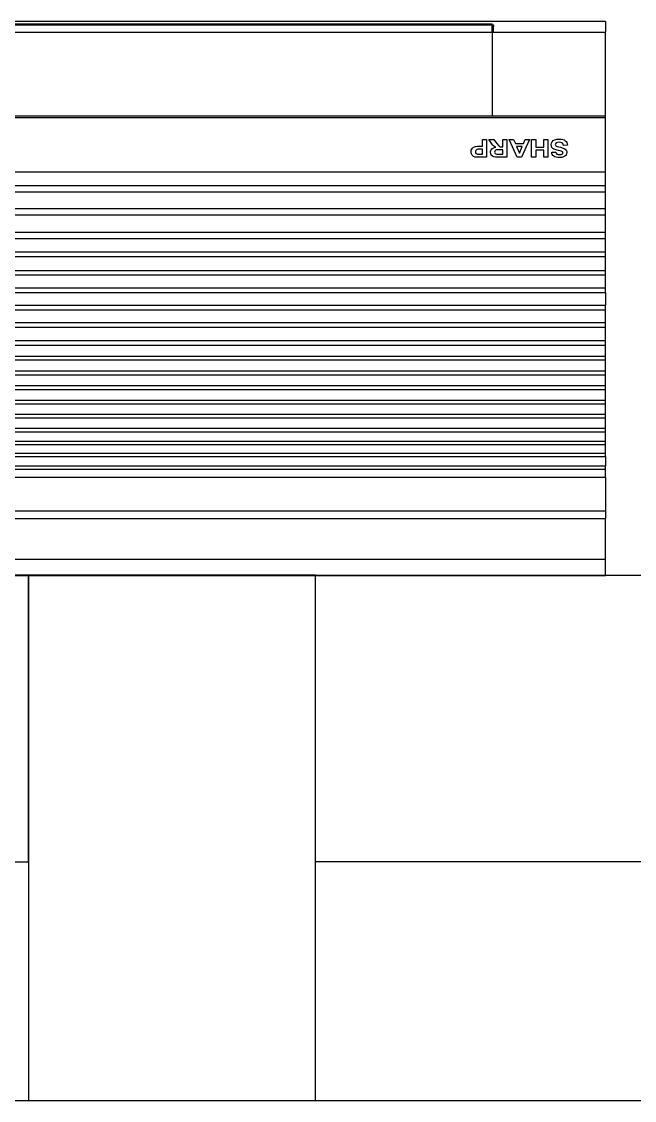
# Model space of a CAD drawing. Header units: inches. Extents: x 16928 to 514628, y -1471 to 241387.
# Drawn here: x 173826 to 174147, y 21315 to 21880 of the extents above; entities that cross this region are included whole.
import ezdxf

# ---------------------------------------------------------------- set-up
doc = ezdxf.new("R2010")
doc.units = ezdxf.units.IN
doc.header["$MEASUREMENT"] = 0
for name, color, linetype in [('Edges', 7, 'Continuous'), ('WALL', 1, 'Continuous'), ('WIN', 9, 'Continuous')]:
    doc.layers.add(name, color=color, linetype=linetype)

# ---------------------------------------------------------------- blocks, each defined once
blk = doc.blocks.new('AW30')
at = {"layer": 'WALL'}
for points in [[(-2473393.39, -914141.48), (-2473243.39, -914141.48), (-2473243.39, -913866.48), (-2473393.39, -913866.48)], [(-2472643.39, -914141.48), (-2472493.39, -914141.48), (-2472493.39, -913866.48), (-2472643.39, -913866.48)]]:
    blk.add_lwpolyline(points, close=True, dxfattribs=at)
at = {"layer": 'WIN', "color": 1}
for p, q in [((-2473243.39, -913866.48), (-2472643.39, -913866.48)), ((-2473193.39, -913941.48), (-2472693.39, -913941.48)), ((-2473218.39, -914016.48), (-2472643.39, -914016.48))]:
    blk.add_line(p, q, dxfattribs=at)
at = {"layer": 'WIN', "color": 2}
blk.add_line((-2473243.39, -914141.48), (-2472643.39, -914141.48), dxfattribs=at)
at = {"layer": 'WIN', "color": 1}
for points in [[(-2473243.39, -914016.48), (-2473193.39, -914016.48), (-2473193.39, -913866.48), (-2473243.39, -913866.48)], [(-2472693.39, -914016.48), (-2472643.39, -914016.48), (-2472643.39, -913866.48), (-2472693.39, -913866.48)]]:
    blk.add_lwpolyline(points, close=True, dxfattribs=at)
blk = doc.blocks.new('air con')
at = {"layer": 'Edges'}
for p, q in [((71.402, 41.898), (152.402, 41.898)), ((71.402, 41.898), (71.402, 41.095)), ((71.402, 41.095), (152.402, 41.095)), ((71.402, 41.095), (71.402, 39.122)), ((71.402, 39.122), (152.402, 39.122)), ((71.402, 38.724), (71.402, 39.122)), ((152.402, 38.724), (71.402, 38.724)), ((71.402, 37.092), (71.402, 38.724)), ((71.402, 37.092), (71.402, 36.701)), ((152.402, 37.092), (71.402, 37.092)), ((152.402, 36.701), (71.402, 36.701)), ((71.402, 36.701), (71.402, 36.542)), ((152.402, 36.542), (71.402, 36.542)), ((71.402, 36.078), (71.402, 36.542)), ((152.402, 36.078), (71.402, 36.078)), ((71.402, 36.078), (71.402, 35.914)), ((152.402, 35.914), (71.402, 35.914)), ((71.402, 35.914), (71.402, 35.493)), ((71.402, 35.493), (71.402, 35.34)), ((152.402, 35.493), (71.402, 35.493)), ((152.402, 35.34), (71.402, 35.34)), ((71.402, 35.34), (71.402, 34.877)), ((152.402, 34.877), (71.402, 34.877)), ((71.402, 34.877), (71.402, 34.709)), ((152.402, 34.709), (71.402, 34.709)), ((71.402, 34.709), (71.402, 34.207)), ((152.402, 34.207), (71.402, 34.207)), ((71.402, 34.207), (71.402, 34.022)), ((71.402, 34.022), (71.402, 33.51)), ((152.402, 34.022), (71.402, 34.022)), ((152.402, 33.51), (71.402, 33.51)), ((71.402, 33.51), (71.402, 33.335)), ((152.402, 33.335), (71.402, 33.335)), ((71.402, 33.335), (71.402, 32.826)), ((152.402, 32.826), (71.402, 32.826)), ((71.402, 32.826), (71.402, 32.625)), ((152.402, 32.625), (71.402, 32.625)), ((71.402, 32.625), (71.402, 32.098)), ((152.402, 32.098), (71.402, 32.098)), ((71.402, 32.098), (71.402, 31.911)), ((152.402, 31.911), (71.402, 31.911)), ((71.402, 31.911), (71.402, 31.378)), ((152.402, 31.378), (71.402, 31.378)), ((71.402, 31.378), (71.402, 31.189)), ((152.402, 31.189), (71.402, 31.189)), ((71.402, 31.189), (71.402, 30.654)), ((152.402, 30.654), (71.402, 30.654)), ((71.402, 30.654), (71.402, 30.439)), ((152.402, 30.439), (71.402, 30.439)), ((71.402, 30.439), (71.402, 29.791)), ((152.402, 29.791), (71.402, 29.791)), ((71.402, 29.791), (71.402, 29.562)), ((71.402, 29.562), (71.402, 28.935)), ((152.402, 29.562), (71.402, 29.562)), ((152.402, 28.935), (71.402, 28.935)), ((71.402, 28.935), (71.402, 28.714)), ((152.402, 28.714), (71.402, 28.714)), ((71.402, 28.092), (71.402, 28.714)), ((152.402, 28.092), (71.402, 28.092)), ((71.402, 28.092), (71.402, 27.871)), ((71.402, 27.871), (71.402, 27.226)), ((152.402, 27.871), (71.402, 27.871)), ((152.402, 27.226), (71.402, 27.226)), ((71.402, 27.226), (71.402, 27.024)), ((71.402, 27.024), (71.402, 26.349)), ((152.402, 27.024), (71.402, 27.024)), ((152.402, 26.349), (71.402, 26.349)), ((71.402, 26.349), (71.402, 26.117)), ((152.402, 26.117), (71.402, 26.117)), ((71.402, 26.117), (71.402, 25.469)), ((152.402, 25.469), (71.402, 25.469)), ((71.402, 25.469), (71.402, 25.162)), ((152.402, 25.162), (71.402, 25.162)), ((71.402, 25.162), (71.402, 24.304)), ((152.402, 24.304), (71.402, 24.304)), ((71.402, 24.304), (71.402, 24.002)), ((152.402, 24.002), (71.402, 24.002)), ((71.402, 24.002), (71.402, 23.184)), ((71.402, 23.184), (71.402, 22.883)), ((152.402, 23.184), (71.402, 23.184)), ((152.402, 22.883), (71.402, 22.883)), ((71.402, 22.883), (71.402, 22.213)), ((152.402, 22.213), (71.402, 22.213)), ((71.402, 22.213), (71.402, 19.568)), ((73.283, 21.282), (73.294, 21.346)), ((73.289, 21.232), (73.283, 21.282)), ((73.306, 21.186), (73.289, 21.232)), ((73.294, 21.346), (73.326, 21.406)), ((73.334, 21.144), (73.306, 21.186)), ((73.326, 21.406), (73.378, 21.457)), ((73.374, 21.106), (73.334, 21.144)), ((73.412, 21.082), (73.374, 21.106)), ((73.378, 21.457), (73.448, 21.494)), ((73.462, 21.059), (73.412, 21.082)), ((73.448, 21.494), (73.537, 21.517)), ((73.598, 21.02), (73.462, 21.059)), ((73.481, 21.324), (73.473, 21.293)), ((73.473, 21.293), (73.48, 21.265)), ((73.48, 21.265), (73.502, 21.241)), ((73.504, 21.347), (73.481, 21.324)), ((73.502, 21.241), (73.567, 21.212)), ((73.563, 21.371), (73.504, 21.347)), ((73.537, 21.517), (73.642, 21.525)), ((73.64, 21.379), (73.563, 21.371)), ((73.567, 21.212), (73.685, 21.182)), ((73.713, 21.372), (73.64, 21.379)), ((73.642, 21.525), (73.729, 21.52)), ((73.685, 21.182), (73.811, 21.152)), ((73.766, 21.35), (73.713, 21.372)), ((73.729, 21.52), (73.804, 21.507)), ((73.8, 21.311), (73.766, 21.35)), ((73.82, 21.253), (73.8, 21.311)), ((73.804, 21.507), (73.868, 21.484)), ((73.811, 21.152), (73.899, 21.12)), ((74.019, 21.261), (73.82, 21.253)), ((73.868, 21.484), (73.921, 21.453)), ((73.899, 21.12), (73.961, 21.081)), ((73.921, 21.453), (73.962, 21.414)), ((73.961, 21.081), (74.008, 21.031)), ((73.962, 21.414), (73.992, 21.369)), ((73.992, 21.369), (74.011, 21.318)), ((74.008, 21.031), (74.037, 20.968)), ((74.011, 21.318), (74.019, 21.261)), ((74.215, 20.639), (74.215, 21.51)), ((74.215, 21.51), (74.413, 21.51)), ((74.413, 21.51), (74.413, 21.167)), ((74.413, 21.167), (74.802, 21.167)), ((74.802, 21.167), (74.802, 21.51)), ((74.802, 21.51), (75.001, 21.51)), ((75.001, 21.51), (75.001, 20.639)), ((75.106, 20.639), (75.489, 21.51)), ((75.592, 21.306), (75.459, 20.983)), ((75.489, 21.51), (75.699, 21.51)), ((75.727, 20.983), (75.592, 21.306)), ((75.699, 21.51), (76.093, 20.639)), ((76.199, 20.639), (76.199, 21.51)), ((76.199, 21.51), (76.616, 21.51)), ((76.552, 21.362), (76.397, 21.362)), ((76.397, 21.362), (76.397, 21.141)), ((76.397, 21.141), (76.544, 21.141)), ((76.544, 21.141), (76.66, 21.144)), ((76.697, 21.359), (76.552, 21.362)), ((76.616, 21.51), (76.752, 21.504)), ((76.66, 21.144), (76.722, 21.152)), ((76.74, 21.347), (76.697, 21.359)), ((76.722, 21.152), (76.754, 21.167)), ((76.772, 21.325), (76.74, 21.347)), ((76.804, 21.034), (76.743, 21.023)), ((76.743, 21.023), (76.802, 20.988)), ((76.752, 21.504), (76.845, 21.486)), ((76.754, 21.167), (76.778, 21.189)), ((76.791, 21.294), (76.772, 21.325)), ((76.778, 21.189), (76.793, 21.218)), ((76.798, 21.254), (76.791, 21.294)), ((76.793, 21.218), (76.798, 21.254)), ((76.856, 21.052), (76.804, 21.034)), ((76.845, 21.486), (76.91, 21.454)), ((76.901, 21.075), (76.856, 21.052)), ((76.938, 21.104), (76.901, 21.075)), ((76.91, 21.454), (76.96, 21.403)), ((76.966, 21.138), (76.938, 21.104)), ((76.96, 21.403), (76.992, 21.338)), ((76.986, 21.176), (76.966, 21.138)), ((76.999, 21.219), (76.986, 21.176)), ((76.992, 21.338), (77.003, 21.266)), ((77.003, 21.266), (76.999, 21.219)), ((77.19, 20.639), (77.19, 21.51)), ((77.19, 21.51), (77.508, 21.51)), ((77.388, 21.362), (77.388, 21.115)), ((77.484, 21.362), (77.388, 21.362)), ((77.388, 21.115), (77.497, 21.115)), ((77.627, 21.356), (77.484, 21.362)), ((77.497, 21.115), (77.595, 21.119)), ((77.508, 21.51), (77.658, 21.506)), ((77.595, 21.119), (77.654, 21.129)), ((77.671, 21.343), (77.627, 21.356)), ((77.654, 21.129), (77.689, 21.146)), ((77.658, 21.506), (77.744, 21.497)), ((77.707, 21.318), (77.671, 21.343)), ((77.689, 21.146), (77.716, 21.172)), ((77.731, 21.283), (77.707, 21.318)), ((77.716, 21.172), (77.733, 21.203)), ((77.738, 21.239), (77.731, 21.283)), ((77.733, 21.203), (77.738, 21.239)), ((77.744, 21.497), (77.822, 21.465)), ((77.827, 21.021), (77.776, 20.995)), ((77.822, 21.465), (77.886, 21.411)), ((77.873, 21.058), (77.827, 21.021)), ((77.91, 21.107), (77.873, 21.058)), ((77.886, 21.411), (77.911, 21.376)), ((77.935, 21.168), (77.91, 21.107)), ((77.911, 21.376), (77.929, 21.336)), ((77.929, 21.336), (77.939, 21.291)), ((77.943, 21.242), (77.935, 21.168)), ((77.939, 21.291), (77.943, 21.242)), ((73.247, 20.922), (73.441, 20.939)), ((73.262, 20.853), (73.247, 20.922)), ((73.287, 20.793), (73.262, 20.853)), ((73.322, 20.742), (73.287, 20.793)), ((73.367, 20.7), (73.322, 20.742)), ((73.422, 20.666), (73.367, 20.7)), ((73.488, 20.642), (73.422, 20.666)), ((73.441, 20.939), (73.467, 20.864)), ((73.467, 20.864), (73.511, 20.812)), ((73.565, 20.628), (73.488, 20.642)), ((73.511, 20.812), (73.574, 20.782)), ((73.653, 20.623), (73.565, 20.628)), ((73.574, 20.782), (73.655, 20.772)), ((73.757, 20.982), (73.598, 21.02)), ((73.771, 20.631), (73.653, 20.623)), ((73.655, 20.772), (73.739, 20.781)), ((73.739, 20.781), (73.8, 20.808)), ((73.8, 20.965), (73.757, 20.982)), ((73.867, 20.655), (73.771, 20.631)), ((73.828, 20.944), (73.8, 20.965)), ((73.8, 20.808), (73.836, 20.847)), ((73.843, 20.92), (73.828, 20.944)), ((73.836, 20.847), (73.848, 20.892)), ((73.848, 20.892), (73.843, 20.92)), ((73.943, 20.695), (73.867, 20.655)), ((74, 20.752), (73.943, 20.695)), ((74.035, 20.82), (74, 20.752)), ((74.047, 20.892), (74.035, 20.82)), ((74.037, 20.968), (74.047, 20.892)), ((74.413, 20.639), (74.215, 20.639)), ((74.802, 21.02), (74.413, 21.02)), ((74.413, 21.02), (74.413, 20.639)), ((74.802, 20.639), (74.802, 21.02)), ((75.001, 20.639), (74.802, 20.639)), ((75.317, 20.639), (75.106, 20.639)), ((75.398, 20.837), (75.317, 20.639)), ((75.791, 20.837), (75.398, 20.837)), ((75.459, 20.983), (75.727, 20.983)), ((75.877, 20.639), (75.791, 20.837)), ((76.093, 20.639), (75.877, 20.639)), ((76.397, 20.639), (76.199, 20.639)), ((76.437, 21.002), (76.397, 21.002)), ((76.397, 21.002), (76.397, 20.639)), ((76.496, 21), (76.437, 21.002)), ((76.537, 20.993), (76.496, 21)), ((76.568, 20.979), (76.537, 20.993)), ((76.597, 20.956), (76.568, 20.979)), ((76.702, 20.828), (76.597, 20.956)), ((76.845, 20.639), (76.702, 20.828)), ((76.802, 20.988), (76.849, 20.95)), ((77.082, 20.639), (76.845, 20.639)), ((76.849, 20.95), (76.899, 20.895)), ((76.899, 20.895), (76.962, 20.809)), ((76.962, 20.809), (77.082, 20.639)), ((77.388, 20.639), (77.19, 20.639)), ((77.518, 20.967), (77.388, 20.967)), ((77.388, 20.967), (77.388, 20.639)), ((77.637, 20.97), (77.518, 20.967)), ((77.724, 20.98), (77.637, 20.97)), ((77.776, 20.995), (77.724, 20.98)), ((152.402, 19.568), (71.402, 19.568)), ((71.402, 19.568), (71.402, 19.493)), ((152.402, 19.493), (71.402, 19.493)), ((71.402, 19.493), (71.402, 15.42)), ((76.921, 15.42), (76.921, 19.493)), ((76.921, 18.47), (76.921, 18.812)), ((76.921, 18.133), (76.921, 18.47)), ((76.921, 17.803), (76.921, 18.133)), ((76.921, 17.48), (76.921, 17.803)), ((76.921, 17.163), (76.921, 17.48)), ((76.921, 16.853), (76.921, 17.163)), ((76.921, 16.551), (76.921, 16.853)), ((76.921, 16.256), (76.921, 16.551)), ((76.921, 15.969), (76.921, 16.256)), ((76.921, 15.69), (76.921, 15.969)), ((76.855, 15.42), (71.402, 15.42)), ((71.402, 14.898), (71.402, 15.42)), ((76.921, 15.42), (76.855, 15.42)), ((76.855, 15.42), (76.855, 15.142)), ((76.921, 15.42), (76.921, 15.69)), ((76.921, 15.42), (76.921, 15.142)), ((146.421, 15.42), (76.921, 15.42)), ((71.402, 14.898), (152.402, 14.898)), ((76.921, 15.142), (76.855, 15.142)), ((76.855, 15.051), (76.855, 15.142)), ((76.921, 15.051), (76.855, 15.051)), ((76.921, 15.142), (76.921, 15.051)), ((146.421, 15.051), (76.921, 15.051)), ((76.921, 15.051), (76.921, 15.012)), ((146.421, 15.012), (76.921, 15.012))]:
    blk.add_line(p, q, dxfattribs=at)

msp = doc.modelspace()

# ---------------------------------------------------------------- linework, layer by layer
at = {"layer": 'WALL'}
for p, q in [((173829.96, 21590.43), (175304.96, 21590.43)), ((175304.96, 21440.43), (173979.96, 21440.43))]:
    msp.add_line(p, q, dxfattribs=at)
at = {"layer": 'WIN'}
msp.add_line((171604.96, 21315.43), (174404.96, 21315.43), dxfattribs=at)

# ---------------------------------------------------------------- block references
at = {"xscale": 10.74849191040555, "yscale": 10.74849191040555, "zscale": 10.74849191040555, "rotation": 180}
msp.add_blockref('air con', (174899.17, 22040.41), dxfattribs=at)
at = {"layer": 'WIN'}
msp.add_blockref('AW30', (2646473.35, 935456.91), dxfattribs=at)

doc.saveas('drawing.dxf')
